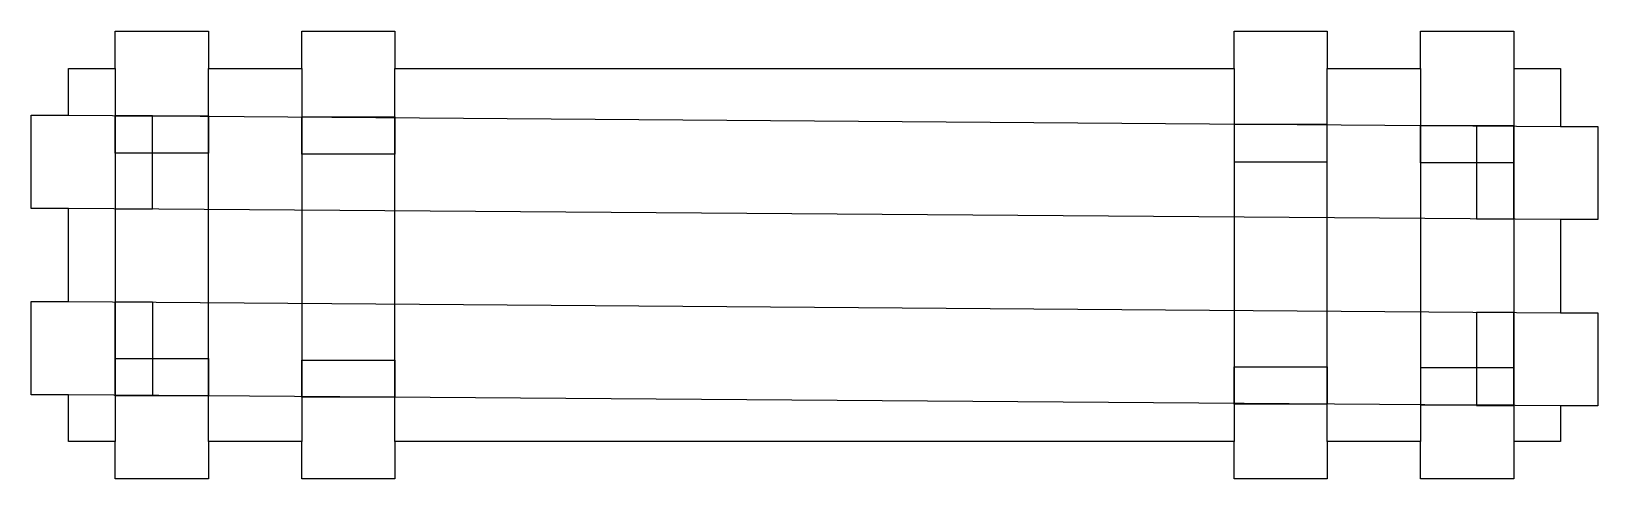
# Model space of a CAD drawing. Header units: millimetres. Extents: x -3 to 123, y -33 to 3.
import ezdxf

# ---------------------------------------------------------------- set-up
doc = ezdxf.new("R2010")
doc.units = ezdxf.units.MM
doc.layers.get('0').update_dxf_attribs({"linetype": 'CONTINUOUS'})

msp = doc.modelspace()

# ---------------------------------------------------------------- linework, layer by layer
for p, q in [((3.75, 0), (3.75, -30)), ((11.25, -30), (11.25, 0)), ((18.75, 0), (18.75, -30)), ((93.75, 0), (93.75, -30)), ((101.25, -30), (101.25, 0)), ((116.25, 0), (116.25, -30)), ((26.25, -30), (26.25, 0)), ((108.75, 0), (108.75, -30)), ((0, -3.75), (120, -4.65)), ((120, -12.15), (0, -11.25)), ((0, -18.75), (120, -19.65)), ((120, -27.15), (0, -26.25))]:
    msp.add_line(p, q)
for points in [[(120, -30), (116.25, -30), (116.25, -33), (108.75, -33), (108.75, -30), (101.25, -30), (101.25, -33), (93.75, -33), (93.75, -30), (26.25, -30), (26.25, -33), (18.75, -33), (18.75, -30), (11.25, -30), (11.25, -33), (3.75, -33), (3.75, -30), (0, -30), (0, -26.25), (-3, -26.25), (-3, -18.75), (0, -18.75), (0, -11.25), (-3, -11.25), (-3, -3.75), (0, -3.75), (0, 0), (3.75, 0), (3.75, 3), (11.25, 3), (11.25, 0), (18.75, 0), (18.75, 3), (26.25, 3), (26.25, 0), (93.75, 0), (93.75, 3), (101.25, 3), (101.25, 0), (108.75, 0), (108.75, 3), (116.25, 3), (116.25, 0), (120, 0), (120, -4.65), (123, -4.65), (123, -12.15), (120, -12.15), (120, -19.65), (123, -19.65), (123, -27.15), (120, -27.15)], [(3.75, -11.28), (6.75, -11.28), (6.75, -3.8), (3.75, -3.8)], [(3.75, -3.8), (11.25, -3.8), (11.25, -6.8), (3.75, -6.8)], [(18.75, -3.89), (26.25, -3.89), (26.25, -6.89), (18.75, -6.89)], [(101.25, -4.51), (93.75, -4.51), (93.75, -7.51), (101.25, -7.51)], [(108.75, -4.57), (116.25, -4.57), (116.25, -7.57), (108.75, -7.57)], [(116.25, -4.62), (113.25, -4.62), (113.25, -12.1), (116.25, -12.1)], [(3.75, -18.78), (6.75, -18.78), (6.75, -26.33), (3.75, -26.33)], [(116.25, -19.62), (113.25, -19.62), (113.25, -27.1), (116.25, -27.1)], [(11.25, -26.33), (3.75, -26.33), (3.75, -23.33), (11.25, -23.33)], [(26.25, -26.45), (18.75, -26.45), (18.75, -23.45), (26.25, -23.45)], [(101.25, -27.01), (93.75, -27.01), (93.75, -24.01), (101.25, -24.01)], [(108.75, -27.07), (116.25, -27.07), (116.25, -24.07), (108.75, -24.07)]]:
    msp.add_lwpolyline(points, close=True)

doc.saveas('drawing.dxf')
